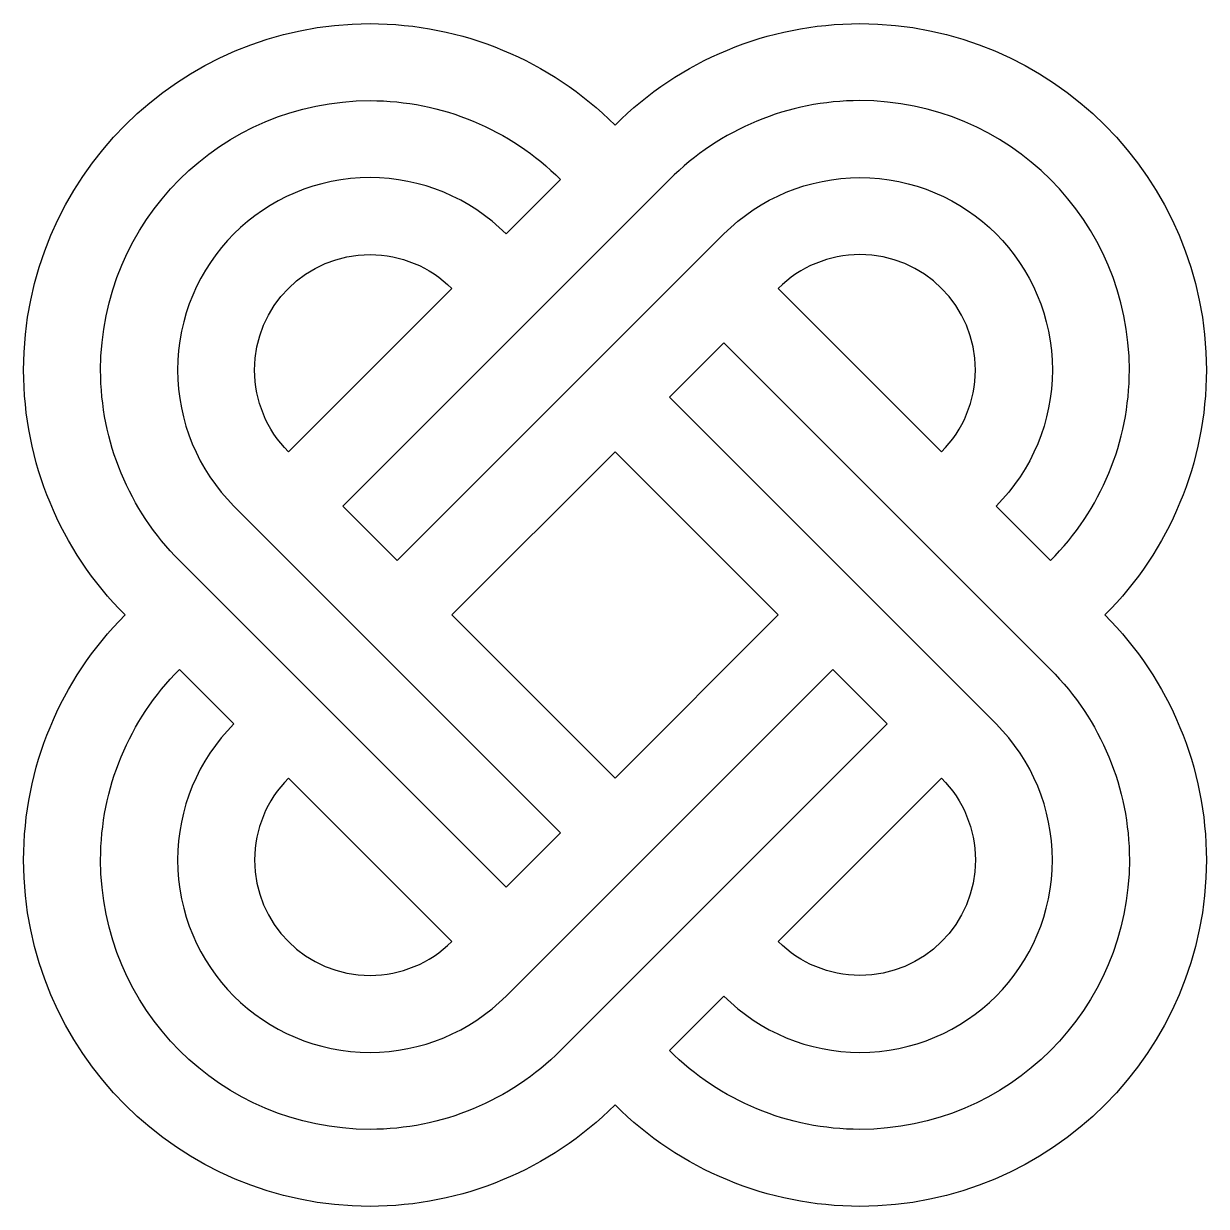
# Model space of a CAD drawing. Extents: x 15.2 to 54.9, y 29.7 to 69.5.
import ezdxf

# ---------------------------------------------------------------- set-up
doc = ezdxf.new("R2010")
doc.units = 0
doc.layers.get('0').update_dxf_attribs({"linetype": 'CONTINUOUS'})

msp = doc.modelspace()

# ---------------------------------------------------------------- linework, layer by layer
at = {"color": 7}
for points in [[(36.885252, 64.241948), (25.911227, 53.267923), (27.740063, 51.439085)], [(33.227582, 64.241948), (31.398746, 62.41311)], [(27.740063, 51.439085), (38.71409, 62.41311)], [(29.568899, 60.584275), (24.082391, 55.097767)], [(36.885252, 56.926605), (38.71409, 58.75544), (49.688115, 47.781415)], [(47.859277, 45.952579), (36.885252, 56.926605)], [(22.253555, 53.267923), (33.227582, 42.293896), (31.398746, 40.46506)], [(47.859277, 53.267923), (49.688115, 51.439085)], [(31.398746, 40.46506), (20.423709, 51.439085)], [(20.423709, 47.781415), (22.253555, 45.952579)], [(31.398746, 36.807389), (42.372772, 47.781415), (44.201607, 45.952579)], [(44.201607, 45.952579), (33.227582, 34.977542)], [(29.568899, 38.636224), (24.082391, 44.122732)], [(40.543934, 38.636224), (46.030442, 44.122732)], [(36.885252, 34.977542), (38.71409, 36.807389)]]:
    msp.add_lwpolyline(points, dxfattribs=at)
for points in [[(46.030442, 55.097767), (40.543934, 60.584275)], [(35.056417, 44.122732), (40.543934, 49.61025), (35.056417, 55.097767), (29.568899, 49.61025)]]:
    msp.add_lwpolyline(points, close=True, dxfattribs=at)
for points in [[(15.185762, 57.841021), (15.185762, 64.269229), (20.397439, 69.480904), (26.825645, 69.480904)], [(26.825645, 69.480904), (29.912437, 69.480904), (32.873939, 68.254273), (35.056417, 66.071795)], [(35.056417, 66.071795), (37.238895, 68.254273), (40.200397, 69.480904), (43.287188, 69.480904)], [(43.287188, 69.480904), (49.715396, 69.480904), (54.927071, 64.269229), (54.927071, 57.841021)], [(17.772402, 57.841021), (17.772402, 62.840514), (21.826153, 66.894264), (26.825645, 66.894264)], [(26.825645, 66.894264), (29.226371, 66.894264), (31.529087, 65.94044), (33.227582, 64.241948)], [(43.287188, 66.894264), (40.886462, 66.894264), (38.583746, 65.94044), (36.885252, 64.241948)], [(52.34043, 57.841021), (52.34043, 62.840514), (48.286681, 66.894264), (43.287188, 66.894264)], [(26.825645, 64.307623), (23.253858, 64.307623), (20.359043, 61.41281), (20.359043, 57.841021)], [(31.398746, 62.41311), (30.186256, 63.626609), (28.540305, 64.307623), (26.825645, 64.307623)], [(38.71409, 62.41311), (39.926578, 63.626609), (41.571518, 64.307623), (43.287188, 64.307623)], [(43.287188, 64.307623), (46.858977, 64.307623), (49.75379, 61.41281), (49.75379, 57.841021)], [(22.945684, 57.841021), (22.945684, 59.984094), (24.682573, 61.720982), (26.825645, 61.720982)], [(26.825645, 61.720982), (27.854239, 61.720982), (28.841406, 61.311768), (29.568899, 60.584275)], [(43.287188, 61.720982), (42.258595, 61.720982), (41.271426, 61.311768), (40.543934, 60.584275)], [(47.167149, 57.841021), (47.167149, 59.984094), (45.430261, 61.720982), (43.287188, 61.720982)], [(18.594873, 49.61025), (16.412395, 51.792728), (15.185762, 54.75423), (15.185762, 57.841021)], [(20.423709, 51.439085), (18.726226, 53.137579), (17.772402, 55.440295), (17.772402, 57.841021)], [(20.359043, 57.841021), (20.359043, 56.125351), (21.040057, 54.480411), (22.253555, 53.267923)], [(24.082391, 55.097767), (23.354899, 55.82526), (22.945684, 56.812428), (22.945684, 57.841021)], [(46.030442, 55.097767), (46.757935, 55.82526), (47.167149, 56.812428), (47.167149, 57.841021)], [(49.75379, 57.841021), (49.75379, 56.125351), (49.072776, 54.480411), (47.859277, 53.267923)], [(49.688115, 51.439085), (51.386607, 53.137579), (52.34043, 55.440295), (52.34043, 57.841021)], [(54.927071, 57.841021), (54.927071, 54.75423), (53.70044, 51.792728), (51.517961, 49.61025)], [(15.185762, 41.379478), (15.185762, 44.46627), (16.412395, 47.427772), (18.594873, 49.61025)], [(51.517961, 49.61025), (53.70044, 47.427772), (54.927071, 44.46627), (54.927071, 41.379478)], [(17.772402, 41.379478), (17.772402, 43.780204), (18.726226, 46.08292), (20.423709, 47.781415)], [(49.688115, 47.781415), (51.386607, 46.08292), (52.34043, 43.780204), (52.34043, 41.379478)], [(22.253555, 45.952579), (21.040057, 44.740089), (20.359043, 43.094138), (20.359043, 41.379478)], [(49.75379, 41.379478), (49.75379, 43.094138), (49.072776, 44.740089), (47.859277, 45.952579)], [(24.082391, 44.122732), (23.354899, 43.395239), (22.945684, 42.408072), (22.945684, 41.379478)], [(46.030442, 44.122732), (46.757935, 43.395239), (47.167149, 42.408072), (47.167149, 41.379478)], [(26.825645, 29.739595), (20.397439, 29.739595), (15.185762, 34.951272), (15.185762, 41.379478)], [(26.825645, 32.326235), (21.826153, 32.326235), (17.772402, 36.379986), (17.772402, 41.379478)], [(20.359043, 41.379478), (20.359043, 37.807691), (23.253858, 34.912876), (26.825645, 34.912876)], [(22.945684, 41.379478), (22.945684, 39.236406), (24.682573, 37.499517), (26.825645, 37.499517)], [(47.167149, 41.379478), (47.167149, 39.236406), (45.430261, 37.499517), (43.287188, 37.499517)], [(52.34043, 41.379478), (52.34043, 36.379986), (48.286681, 32.326235), (43.287188, 32.326235)], [(43.287188, 34.912876), (46.858977, 34.912876), (49.75379, 37.807691), (49.75379, 41.379478)], [(54.927071, 41.379478), (54.927071, 34.951272), (49.715396, 29.739595), (43.287188, 29.739595)], [(26.825645, 37.499517), (27.854239, 37.499517), (28.841406, 37.908732), (29.568899, 38.636224)], [(43.287188, 37.499517), (42.258595, 37.499517), (41.271426, 37.908732), (40.543934, 38.636224)], [(26.825645, 34.912876), (28.540305, 34.912876), (30.186256, 35.59389), (31.398746, 36.807389)], [(38.71409, 36.807389), (39.926578, 35.59389), (41.571518, 34.912876), (43.287188, 34.912876)], [(33.227582, 34.977542), (31.529087, 33.280059), (29.226371, 32.326235), (26.825645, 32.326235)], [(43.287188, 32.326235), (40.886462, 32.326235), (38.583746, 33.280059), (36.885252, 34.977542)], [(35.056417, 33.148706), (32.873939, 30.966228), (29.912437, 29.739595), (26.825645, 29.739595)], [(43.287188, 29.739595), (40.200397, 29.739595), (37.238895, 30.966228), (35.056417, 33.148706)]]:
    msp.add_open_spline(points, degree=3, dxfattribs=at)

doc.saveas('drawing.dxf')
